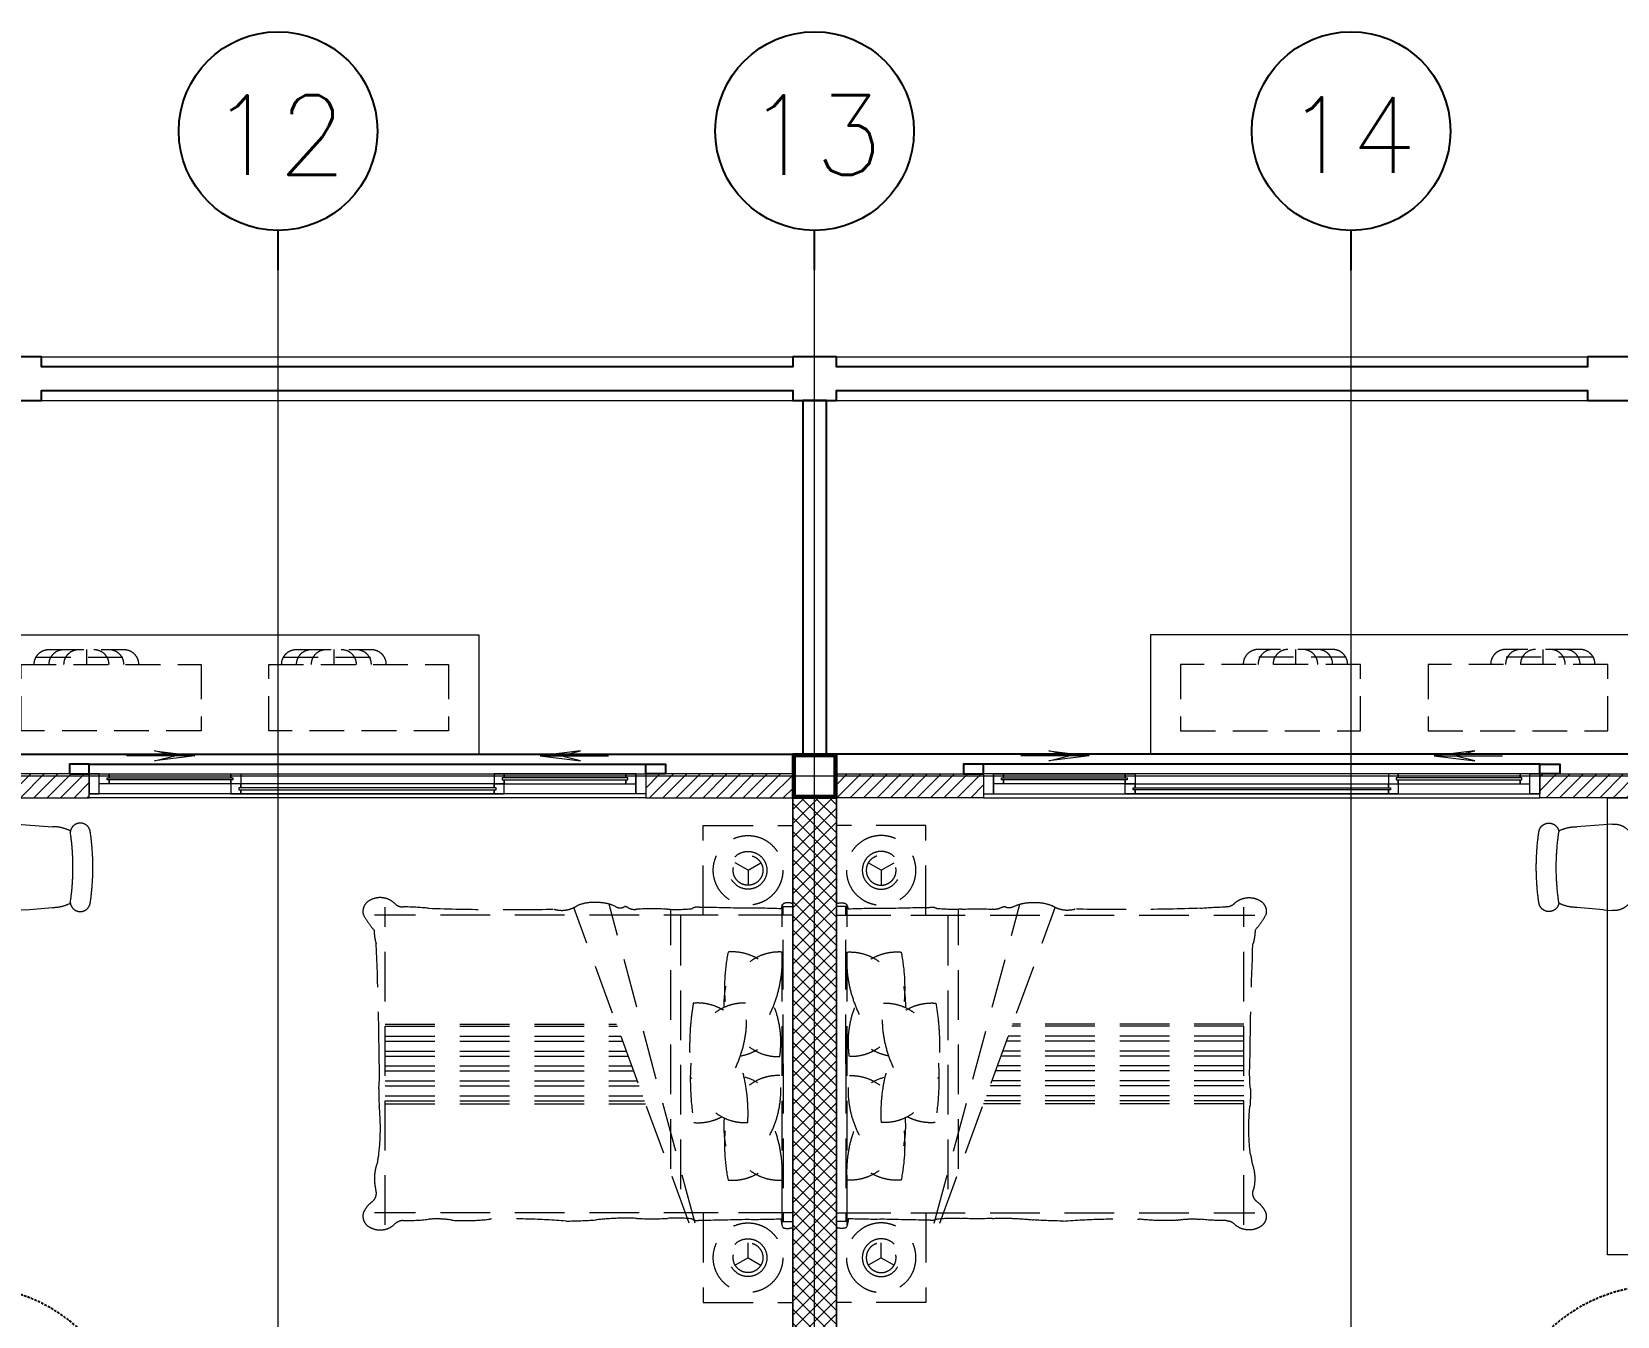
# Model space of a CAD drawing. Header units: millimetres. Extents: x 0 to 71617, y -15450 to 30894.
# Drawn here: x 48567 to 56546, y -776 to 5690 of the extents above; entities that cross this region are included whole.
import ezdxf
from ezdxf.enums import TextEntityAlignment as Align

# ---------------------------------------------------------------- set-up
doc = ezdxf.new("R2010")
doc.units = ezdxf.units.MM
doc.linetypes.add('CENTER2', pattern=[1.125, 0.75, -0.125, 0.125, -0.125])
doc.linetypes.add('HIDDEN', pattern=[0.375, 0.25, -0.125])
for name, color, linetype, lineweight in [('axis', 40, 'CENTER2', 5), ('Brick Wall Hatch', 254, 'Continuous', 5), ('DIM2', 4, 'Continuous', 5), ('DOOR', 4, 'Continuous', 5), ('Furniture', 36, 'Continuous', 5), ('Hatch', 8, 'Continuous', 5), ('LINE-DETAIL-SAKURA', 2, 'Continuous', 30), ('Sanitary', 141, 'Continuous', 5), ('Wall Brick', 5, 'Continuous', 15), ('Window', 133, 'Continuous', 5)]:
    doc.layers.add(name, color=color, linetype=linetype, lineweight=lineweight)
for name, color, linetype in [('COL', 5, 'Continuous'), ('DIM', 4, 'Continuous'), ('DIMS-BUBL-005', 5, 'Continuous'), ('DIMS-BUBL-008', 250, 'Continuous'), ('Wall', 7, 'Continuous')]:
    doc.layers.add(name, color=color, linetype=linetype)
doc.styles.add('SIMPLEX', font='simplex.shx')
pattern_1 = [(45, (-747547.1, -513433.095), (-33.6759605, 33.6759605), [])]

# ---------------------------------------------------------------- blocks, each defined once
blk = doc.blocks.new('FENCE-1ST')
at = {"layer": 'Hatch', "linetype": 'HIDDEN', "elevation": -7.9}
for points in [[(30110, 16009), (33890, 16009), (33890, 15959.6), (30110, 15959.6)], [(34110, 16009), (37890, 16009), (37890, 15959.6), (34110, 15959.6)], [(33890, 15789), (30110, 15789), (30110, 15839.6), (33890, 15839.6)], [(37890, 15789), (34110, 15789), (34110, 15839.6), (37890, 15839.6)]]:
    blk.add_lwpolyline(points, close=True, dxfattribs=at)
at = {"layer": 'Wall', "elevation": -7.9}
for points in [[(22110, 15839.6), (25890, 15839.6), (25890, 15789.6), (26110, 15789.6), (26110, 15839.6), (29890, 15839.6), (29890, 15789.6), (30110, 15789.6), (30110, 15839.6), (33890, 15839.6), (33890, 15789.6), (34110, 15789.6), (34110, 15839.6), (37890, 15839.6), (37890, 15789.6), (38110, 15789.6)], [(38110, 16009.6), (37890, 16009.6), (37890, 15959.6), (34110, 15959.6), (34110, 16009.6), (33890, 16009.6), (33890, 15959.6), (30110, 15959.6), (30110, 16009.6), (29890, 16009.6), (29890, 15959.6), (26110, 15959.6), (26110, 16009.6), (25890, 16009.6), (25890, 15959.6), (22110, 15959.6)]]:
    blk.add_lwpolyline(points, dxfattribs=at)
blk.add_lwpolyline([(34060, 15789.6), (33940, 15789.6), (33940, 14010), (34060, 14010)], close=True, dxfattribs=at)
at = {"layer": 'Wall Brick', "elevation": -7.9}
blk.add_lwpolyline([(33940, 15789.6), (34060, 15789.6), (34060, 14010), (33940, 14010)], close=True, dxfattribs=at)
blk = doc.blocks.new('AC')
at = {"layer": 'Sanitary', "linetype": 'HIDDEN', "ltscale": 700}
for p, q in [((765, 410), (390, 410)), ((577.5, 410), (577.5, 335)), ((831, 370.7), (324, 370.7))]:
    blk.add_line(p, q, dxfattribs=at)
blk.add_lwpolyline([(0, 335), (0, 0), (905, 0), (905, 335), (0, 335)], dxfattribs=at)
for centre, start, end in [((390, 335), 90, 180), ((465, 335), 90, 180), ((540, 335), 90, 180), ((615, 335), 0, 90), ((690, 335), 0, 90), ((765, 335), 0, 90)]:
    blk.add_arc(centre, 75, start, end, dxfattribs=at)
blk = doc.blocks.new('Col-1')
at = {"layer": 'COL'}
for points in [[(-10, -10), (210, -10), (210, 210), (-10, 210)], [(0, 0), (200, 0), (200, 200), (0, 200)]]:
    blk.add_lwpolyline(points, close=True, dxfattribs=at)
blk = doc.blocks.new('COL-1ST')
at = {"layer": 'COL', "xscale": -1}
blk.add_blockref('Col-1', (32100, 8700), dxfattribs=at)
at = {"layer": 'COL'}
blk.add_blockref('Col-1', (31900, 8700), dxfattribs=at)
blk = doc.blocks.new('AW3')
at = {"layer": 'Wall'}
for points in [[(-100, 120), (0, 120), (0, 170), (-100, 170)], [(2900, 120), (2800, 120), (2800, 170), (2900, 170)]]:
    blk.add_lwpolyline(points, close=True, dxfattribs=at)
blk.add_lwpolyline([(2800, 170), (0, 170)], dxfattribs=at)
at = {"layer": 'Wall Brick'}
blk.add_lwpolyline([(0, 0), (2800, 0), (2800, 120), (0, 120)], close=True, dxfattribs=at)
at = {"layer": 'Window', "color": 8, "elevation": -7.9}
for points in [[(531.2, 211.7), (328.1, 186.7), (429.6, 211.7), (328.1, 236.7), (531.2, 211.7), (187.4, 211.7)], [(2268.8, 211.7), (2471.9, 186.7), (2370.4, 211.7), (2471.9, 236.7), (2268.8, 211.7), (2612.6, 211.7)]]:
    blk.add_lwpolyline(points, dxfattribs=at)
at = {"layer": 'Window'}
for points in [[(50, 20), (50, 120), (0, 120), (0, 20), (50, 20)], [(100, 100), (100, 120), (712.5, 120), (712.5, 100)], [(712.5, 90), (712.5, 70), (100, 70), (100, 90)], [(712.5, 100), (712.5, 120), (762.5, 120), (762.5, 70), (712.5, 70), (712.5, 90)], [(2087.5, 100), (2087.5, 120), (2037.5, 120), (2037.5, 70), (2087.5, 70), (2087.5, 90)], [(2700, 100), (2700, 120), (2087.5, 120), (2087.5, 100)], [(2087.5, 90), (2087.5, 70), (2700, 70), (2700, 90)], [(762.5, 50), (762.5, 70), (2037.5, 70), (2037.5, 50)], [(2037.5, 40), (2037.5, 20), (762.5, 20), (762.5, 40)], [(2037.5, 50), (2037.5, 70), (2087.5, 70), (2087.5, 20), (2037.5, 20), (2037.5, 40)]]:
    blk.add_lwpolyline(points, dxfattribs=at)
at = {"layer": 'Window', "elevation": 0}
for points in [[(100, 90), (100, 70), (50, 70), (50, 120), (100, 120), (100, 100)], [(2700, 90), (2700, 70), (2750, 70), (2750, 120), (2700, 120), (2700, 100)], [(762.5, 40), (762.5, 20), (712.5, 20), (712.5, 70), (762.5, 70), (762.5, 50)]]:
    blk.add_lwpolyline(points, dxfattribs=at)
at = {"layer": 'Window'}
for points in [[(50, 20), (2800, 20), (2800, 120), (50, 120)], [(722.5, 90), (90, 90), (90, 100), (722.5, 100)], [(2077.5, 90), (2710, 90), (2710, 100), (2077.5, 100)], [(2800, 120), (2800, 20), (2750, 20), (2750, 120)], [(2047.5, 40), (752.5, 40), (752.5, 50), (2047.5, 50)]]:
    blk.add_lwpolyline(points, close=True, dxfattribs=at)
blk = doc.blocks.new('WD2')
at = {"layer": 'DOOR', "lineweight": 30, "ltscale": 50}
for points in [[(35, 120), (-50, 120, -0.414201), (-42, 128), (-42, 130), (27, 130), (27, 128, -0.414176)], [(831, 98), (795, 98, 0.155754), (651, 86), (651, 74), (801, 74), (801, 48), (825, 48), (825, 74), (831, 74)], [(950, 120), (865, 120, -0.414201), (873, 128), (873, 130), (942, 130), (942, 128, -0.414176)], [(27, 0), (-50, 0, 0.414201), (-42, -8), (-42, -10), (27, -10)], [(34.7, -2.1, 0.066611), (35, 0), (27, 0), (27, 0), (27, 0), (27, -8, 0.040249), (28.3, -7.9, -0.293982)], [(831, -62), (795, -62, -0.155754), (651, -50), (651, -38), (801, -38), (801, -12), (825, -12), (825, -38), (831, -38)], [(950, 0), (865, 0, 0.414201), (873, -8), (873, -10), (942, -10), (942, -8, 0.414176)]]:
    blk.add_lwpolyline(points, format="xyb", close=True, dxfattribs=at)
for points in [[(35, 0), (0, 0), (0, 120), (50, 120), (50, 38), (35, 38), (35, 0)], [(865, 0), (900, 0), (900, 120), (850, 120), (850, 38), (865, 38), (865, 0)], [(200, 36), (200, 36), (37, 36), (37, 0), (42, 0), (200, 0)], [(680, 36), (220, 36)], [(220, 2), (220, 0), (680, 0)], [(700, 0), (863, 0), (863, 36), (801, 36), (700, 36)], [(783, 36), (783, 38), (795, 46), (795, 48), (831, 48), (831, 46), (843, 38), (843, 36), (783, 36)], [(220, 0), (680, 0)], [(783, 0), (783, -2), (795, -10), (795, -12), (831, -12), (831, -10), (843, -2), (843, 0), (783, 0)]]:
    blk.add_lwpolyline(points, dxfattribs=at)
for points in [[(783, 36), (843, 36), (843, 38), (783, 38)], [(795, 46), (831, 46), (831, 48), (795, 48)], [(82, -102), (46, -102), (46, -2), (82, -2)], [(783, 0), (843, 0), (843, -2), (783, -2)], [(795, -10), (831, -10), (831, -12), (795, -12)], [(82, -728), (82, -102), (46, -102), (46, -728)], [(76.8, -728), (76.8, -102), (51.2, -102), (51.2, -728)], [(82, -728), (46, -728), (46, -828), (82, -828)]]:
    blk.add_lwpolyline(points, close=True, dxfattribs=at)
blk.add_circle((36, -10), 8, dxfattribs=at)
for centre, start, end in [((210, 40.7), 205.26571, 334.73429), ((210, -4.7), 25.26571, 154.73429), ((690, 40.7), 205.26571, 334.73429), ((690, -4.7), 25.26571, 154.73429)]:
    blk.add_arc(centre, 11, start, end, dxfattribs=at)
at = {"layer": 'DOOR', "linetype": 'HIDDEN', "lineweight": -2, "ltscale": 50}
blk.add_arc((37, 0), 826, 270.6243, 0, dxfattribs=at)
blk = doc.blocks.new('2D WALL-1ST')
at = {"layer": 'Brick Wall Hatch'}
h = blk.add_hatch(dxfattribs=at)
h.set_pattern_fill('LINE', color=256, scale=15, angle=45, style=0)
h.set_pattern_definition(pattern_1)
h.paths.add_polyline_path([(24566.2, 8690), (24566.2, 8810), (24000, 8810), (24000, 8690)])
h.paths.add_polyline_path([(26390, 8690), (26166.2, 8690), (26166.2, 8810), (26390, 8810)])
h.paths.add_polyline_path([(27400, 5290), (27700, 5290), (27700, 5410), (27610, 5410), (27610, 8690), (28350, 8690), (28350, 8810), (26610, 8810), (26610, 8690), (27490, 8690), (27490, 5410), (27400, 5410)])
h.paths.add_polyline_path([(31150, 8690), (31890, 8690), (31890, 8810), (31150, 8810)])
h.paths.add_polyline_path([(24110, 5410), (26500, 5410), (26500, 5290), (24110, 5290)])
h.paths.add_polyline_path([(28690, 5200), (28830, 5200), (28830, 5270), (29190, 5270), (29190, 5410), (28600, 5410), (28600, 5290), (28690, 5290)])
h.paths.add_polyline_path([(31890, 5410), (29410, 5410), (29410, 5270), (31890, 5270), (31890, 5290)])
h.paths.add_polyline_path([(29190, 2290), (29190, 2430), (28830, 2430), (28830, 3730), (30880, 3730), (30880, 3870), (28830, 3870), (28830, 4400), (28690, 4400), (28690, 2410), (28451.7, 2410), (28451.7, 2290)])
h.paths.add_polyline_path([(31930, 3540), (30880, 3540), (30880, 4060), (31930, 4060)])
h.paths.add_polyline_path([(31930, 3920), (31930, 3680), (31020, 3680), (31020, 3920)], flags=17)
h.paths.add_polyline_path([(29410, 2190), (29950, 2190), (29950, 2330), (29410, 2330)])
h.paths.add_polyline_path([(30750, 2190), (32000, 2190), (32000, 2330), (30750, 2330)])
h.paths.add_polyline_path([(24110, 2290), (27551.7, 2290), (27551.7, 2410), (24110, 2410)])
h = blk.add_hatch(dxfattribs=at)
h.set_pattern_fill('LINE', color=256, scale=15, angle=45, style=0)
h.set_pattern_definition(pattern_1)
h.paths.add_polyline_path([(39430, 8690), (39430, 8810), (40000, 8810), (40000, 8690)])
h.paths.add_polyline_path([(37610, 8690), (37830, 8690), (37830, 8810), (37610, 8810)])
h.paths.add_polyline_path([(36600, 5290), (36300, 5290), (36300, 5410), (36390, 5410), (36390, 8690), (35650, 8690), (35650, 8810), (37390, 8810), (37390, 8690), (36510, 8690), (36510, 5410), (36600, 5410)])
h.paths.add_polyline_path([(32850, 8690), (32110, 8690), (32110, 8810), (32850, 8810)])
h.paths.add_polyline_path([(39890, 5410), (37500, 5410), (37500, 5290), (39890, 5290)])
h.paths.add_polyline_path([(35310, 5200), (35170, 5200), (35170, 5270), (34810, 5270), (34810, 5410), (35400, 5410), (35400, 5290), (35310, 5290)])
h.paths.add_polyline_path([(32110, 5410), (34590, 5410), (34590, 5270), (32110, 5270), (32110, 5290)])
h.paths.add_polyline_path([(34810, 2290), (34810, 2430), (35170, 2430), (35170, 3730), (33120, 3730), (33120, 3870), (35170, 3870), (35170, 4400), (35310, 4400), (35310, 2410), (35548.3, 2410), (35548.3, 2290)])
h.paths.add_polyline_path([(32070, 3540), (33120, 3540), (33120, 4060), (32070, 4060)])
h.paths.add_polyline_path([(32070, 3920), (32070, 3680), (32980, 3680), (32980, 3920)], flags=17)
h.paths.add_polyline_path([(34590, 2190), (34050, 2190), (34050, 2330), (34590, 2330)])
h.paths.add_polyline_path([(33250, 2190), (32000, 2190), (32000, 2330), (33250, 2330)])
h.paths.add_polyline_path([(39890, 2290), (36448.3, 2290), (36448.3, 2410), (39890, 2410)])
at = {"layer": 'Hatch'}
h = blk.add_hatch(dxfattribs=at)
h.set_pattern_fill('NET', color=256, scale=400, angle=135, style=0)
h.set_pattern_definition([(135, (-86110, -5210), (-35.35534, -35.35534), []), (225, (-86110, -5210), (35.35534, -35.35534), [])])
h.paths.add_polyline_path([(32110, 8690), (31890, 8690), (31890, 5410), (32110, 5410)])
at = {"layer": 'Wall'}
for points in [[(24110, 8910), (31890, 8910)], [(39650, 8910), (32110, 8910)]]:
    blk.add_lwpolyline(points, dxfattribs=at)
at = {"layer": 'Wall Brick'}
for points in [[(26610, 8910), (26610, 9510), (30310, 9510), (30310, 8910)], [(37390, 8910), (37390, 9510), (33690, 9510), (33690, 8910)]]:
    blk.add_lwpolyline(points, dxfattribs=at)
for points in [[(27400, 5290), (27700, 5290), (27700, 5410), (27610, 5410), (27610, 8690), (28350, 8690), (28350, 8810), (26610, 8810), (26610, 8690), (27490, 8690), (27490, 5410), (27400, 5410)], [(31150, 8690), (31890, 8690), (31890, 8810), (31150, 8810)], [(32850, 8690), (32110, 8690), (32110, 8810), (32850, 8810)], [(36600, 5290), (36300, 5290), (36300, 5410), (36390, 5410), (36390, 8690), (35650, 8690), (35650, 8810), (37390, 8810), (37390, 8690), (36510, 8690), (36510, 5410), (36600, 5410)], [(32110, 8690), (31890, 8690), (31890, 5410), (32110, 5410)], [(31890, 8690), (32110, 8690), (32110, 5410), (31890, 5410)]]:
    blk.add_lwpolyline(points, close=True, dxfattribs=at)
at = {"layer": 'DIM', "xscale": -1, "rotation": 180}
blk.add_blockref('WD2', (27700, 5410), dxfattribs=at)
at = {"layer": 'DIM', "rotation": 180}
blk.add_blockref('WD2', (36300, 5410), dxfattribs=at)
at = {"layer": 'Wall Brick', "xscale": -1}
blk.add_blockref('AW3', (31150, 8690), dxfattribs=at)
at = {"layer": 'Wall Brick'}
blk.add_blockref('AW3', (32850, 8690), dxfattribs=at)
blk = doc.blocks.new('12D')
at = {"layer": 'Furniture', "linetype": 'HIDDEN'}
for p, q in [((-0.225, 0.975, 0), (-0.29, 1.0125, 0)), ((-0.225, 0.975, 0), (-0.16, 1.0125, 0)), ((-0.225, 0.975, 0), (-0.225, 0.9, 0)), ((-0.4918, -0.8011), (-0.9235, 0.8048)), ((-0.0534, -0.81), (-0.0534, 0.8023)), ((-0.0234, 0.75), (-2.1051, 0.75)), ((-2.0504, -0.81), (-2.0504, 0.789)), ((-0.5208, -0.8007), (-1.1011, 0.7878)), ((-0.6138, -0.5272), (-0.6138, 0.7785)), ((-0.563, -0.6296), (-0.563, 0.752)), ((-2.0504, 0.19, 0), (-0.8827, 0.19, 0)), ((-2.0504, 0.14, 0), (-0.8645, 0.14, 0)), ((-2.0504, 0.115, 0), (-0.8553, 0.115, 0)), ((-2.0504, 0.065, 0), (-0.8371, 0.065, 0)), ((-2.0504, 0.04, 0), (-0.8279, 0.04, 0)), ((-2.0504, -0.01, 0), (-0.8097, -0.01, 0)), ((-2.0504, -0.035, 0), (-0.8005, -0.035, 0)), ((-2.0504, -0.085, 0), (-0.7823, -0.085, 0)), ((-2.0504, -0.11, 0), (-0.7731, -0.11, 0)), ((-2.0504, -0.16, 0), (-0.7549, -0.16, 0)), ((-2.0504, -0.185, 0), (-0.7457, -0.185, 0)), ((-0.0234, -0.75), (-2.1051, -0.75)), ((-0.225, -0.975, 0), (-0.225, -0.9, 0)), ((-0.225, -0.975, 0), (-0.29, -1.0125, 0)), ((-0.225, -0.975, 0), (-0.16, -1.0125, 0))]:
    blk.add_line(p, q, dxfattribs=at)
at = {"layer": 'Furniture', "linetype": 'HIDDEN', "elevation": 0}
for points in [[(-0.45, 0.75), (-0.45, 1.2), (0, 1.2), (0, 0.75)], [(-0.45, -0.75), (-0.45, -1.2), (0, -1.2), (0, -0.75)]]:
    blk.add_lwpolyline(points, close=True, dxfattribs=at)
at = {"layer": 'Furniture', "linetype": 'HIDDEN'}
for points in [[(-2.1067, 0.6738, -0.059671), (-2.1604, 0.7503, -0.37589), (-2.1271, 0.8245, -0.329446), (-2.0023, 0.8075, 0.211134), (-1.9613, 0.7906, -0.026504), (-1.8327, 0.7839, 0.012553), (-1.2018, 0.7792, 0.224147), (-1.0857, 0.7967, -0.12481), (-0.9858, 0.8122, -0.129887), (-0.8898, 0.7915, 0.290552), (-0.846, 0.7926, -0.141011), (-0.8294, 0.787, 0.180615), (-0.7851, 0.7793, -0.025508), (-0.6309, 0.7793, 0.038458), (-0.5072, 0.7818, -0.214987), (-0.4701, 0.7885, -0.00267), (-0.2416, 0.7837, -0.015571), (-0.0586, 0.7812, -0.098699), (-0.0477, 0.8068, -0.222522), (0, 0.8068), (0, -0.8229, -0.171621), (-0.0496, -0.824, -0.102495), (-0.0586, -0.7791, -0.015571), (-0.2416, -0.7816, -0.00267), (-0.4701, -0.7864, -0.214987), (-0.5072, -0.7797, 0.038458), (-0.6309, -0.7772, -0.025508), (-0.7851, -0.7772, 0.039412), (-0.9911, -0.7849, -0.016498), (-1.1411, -0.7905, 0.026482), (-1.5259, -0.7811, -0.045388), (-1.7145, -0.7864, 0.066965), (-1.8327, -0.7818, -0.026504), (-1.9613, -0.7885, 0.211134), (-2.0023, -0.8054, -0.329446), (-2.1271, -0.8224, -0.37589), (-2.1604, -0.7482, -0.123892), (-2.119, -0.6948, 0.342539), (-2.0986, -0.6323)], [(-2.0986, -0.6323, -0.152354), (-2.0902, -0.4956, -0.053528), (-2.0833, -0.4551, 0.055897), (-2.0809, -0.213, -0.026973), (-2.083, -0.1254, 0.036947), (-2.081, 0.0124, 0.008361), (-2.0961, 0.6041, -0.075106), (-2.1067, 0.6738)]]:
    blk.add_lwpolyline(points, format="xyb", dxfattribs=at)
for points in [[(-0.0477, 0), (-0.0477, 0.7936), (0, 0.7936), (0, 0)], [(-2.0504, 0.2), (-0.8864, 0.2)], [(-0.0477, 0), (-0.0477, -0.7936), (0, -0.7936), (0, 0)], [(-2.0504, -0.2), (-0.7402, -0.2)]]:
    blk.add_lwpolyline(points, dxfattribs=at)
for centre, radius in [((-0.225, 0.975, 0), 0.175), ((-0.225, 0.975, 0), 0.095), ((-0.225, 0.975, 0), 0.075), ((-0.225, -0.975, 0), 0.175), ((-0.225, -0.975, 0), 0.095), ((-0.225, -0.975, 0), 0.075)]:
    blk.add_circle(centre, radius, dxfattribs=at)
for centre, radius, start, end in [((0.5675, 0.3823), 0.9109, 168.52519, 184.24335), ((-0.3043, 0.3105), 0.2539, 58.94952, 94.7183), ((-0.0676, 0.316), 0.2479, 86.88607, 126.56279), ((-0.6758, 0.5223), 0.623, 334.065, 3.79855), ((0.133, 0.2989), 0.4798, 168.76055, 181.75388), ((-0.5516, 0.1102), 0.4917, 351.47271, 27.53799), ((0.8315, 0.0837), 1.3505, 170.51746, 186.69328), ((-0.4796, 0.0532), 0.2539, 58.94952, 94.71831), ((-0.2452, 0.0654), 0.2412, 88.13864, 127.09721), ((-0.8046, 0.2276), 0.5727, 334.51329, 7.91348), ((-0.0731, 0.2783), 0.2412, 232.90279, 271.86136), ((0.7951, -0.0771), 1.3106, 176.46128, 189.56174), ((-1.0509, -0.2469), 0.826, 356.67503, 22.47929), ((-0.3075, 0.2905), 0.2539, 280.98969, 301.05048), ((-0.3075, -0.3116), 0.2539, 58.94952, 74.59403), ((-0.0731, -0.2993), 0.2412, 88.13864, 127.09721), ((-0.5516, -0.1312), 0.4917, 332.46201, 8.52729), ((-0.4764, -0.0418), 0.2539, 265.2817, 298.0889), ((-0.2397, -0.0472), 0.2479, 233.43721, 273.11393), ((0.2128, -0.3124), 0.5596, 175.8162, 190.40516), ((-0.6758, -0.5433), 0.623, 356.20145, 25.935), ((0.5675, -0.4034), 0.9109, 175.75665, 191.47481), ((-0.3043, -0.3316), 0.2539, 265.2817, 301.05048), ((-0.0676, -0.337), 0.2479, 233.43721, 273.11393)]:
    blk.add_arc(centre, radius, start, end, dxfattribs=at)
blk = doc.blocks.new('A$C53EF435A')
at = {"layer": 'Furniture', "linetype": 'HIDDEN', "ltscale": 500}
for p, q in [((-0.2144, 0.1697), (-0.2046, 0.3048)), ((0.2137, 0.1697), (0.2017, 0.3048))]:
    blk.add_line(p, q, dxfattribs=at)
blk.add_lwpolyline([(0.2137, 0.1697), (0.2175, 0.1269, -0.358502), (0.1445, 0.0204, -0.141508), (-0.1445, 0.0204, -0.358502), (-0.2175, 0.1269), (-0.2144, 0.1697)], format="xyb", dxfattribs=at)
for centre, radius, start, end in [((-0.1718, 0.4445), 0.0508, 98.45547, 261.54453), ((0, -0.7112), 1.2192, 81.54453, 98.45547), ((0.1718, 0.4445), 0.0508, 278.45547, 81.54453), ((0, -0.8117), 1.2192, 81.54453, 98.45547), ((-0.0014, 0.3048), 0.2032, 153.61801, 180), ((-0.0014, 0.3048), 0.2032, 0, 26.21221)]:
    blk.add_arc(centre, radius, start, end, dxfattribs=at)
blk = doc.blocks.new('FURNITURE-1ST')
at = {"layer": 'Furniture', "linetype": 'HIDDEN', "elevation": 0.1}
blk.add_lwpolyline([(35990, 8690), (36390, 8690), (36390, 6390), (35990, 6390)], close=True, dxfattribs=at)
at = {"layer": 'Furniture', "ltscale": 500, "xscale": 1000, "yscale": 1000, "zscale": 1000, "rotation": 270}
blk.add_blockref('A$C53EF435A', (27860, 8340, 0.1), dxfattribs=at)
at = {"layer": 'Furniture', "ltscale": 500, "yscale": 1000, "zscale": 1000}
for p, xscale in [((31890, 7350, 0.1), 1000), ((32110, 7350, 0.1), -1000)]:
    blk.add_blockref('12D', p, dxfattribs=dict(at, xscale=xscale))
at = {"layer": 'Furniture', "xscale": -1000, "yscale": 1000, "zscale": 1000, "rotation": 90}
blk.add_blockref('A$C53EF435A', (36140, 8340, 0.1), dxfattribs=at)
blk = doc.blocks.new('BUBBLE-V4')
at = {"layer": 'DIMS-BUBL-008'}
blk.add_line((0, -0.68), (0, -0.48), dxfattribs=at)
blk.add_circle((0, 0.02), 0.5, dxfattribs=at)
at = {"layer": 'DIMS-BUBL-005', "style": 'SIMPLEX'}
blk.add_attdef('-', text='', height=0.38, dxfattribs=at).set_placement((0, 0), align=Align.MIDDLE)
blk = doc.blocks.new('GRIDLINE-GF')
at = {"layer": 'axis'}
for p, q in [((26600, -6362.2, -0.1), (26600, 12546.8)), ((29300, -6362.2, -0.1), (29300, 12546.8)), ((32000, -6362.2, -0.1), (32000, 12546.8)), ((48410, 10000), (-4020, 10000))]:
    blk.add_line(p, q, dxfattribs=at)
at = {"layer": 'DIMS-BUBL-008'}
ref = blk.add_blockref('BUBBLE-V4', (26600, 13226.8), dxfattribs=dict(at, xscale=1000, yscale=1000, zscale=1000))
ref.add_attrib('-', '12', dxfattribs={"layer": 'DIMS-BUBL-005', "height": 400, "style": 'SIMPLEX'}).set_placement((26600, 13226.8), align=Align.MIDDLE)
ref = blk.add_blockref('BUBBLE-V4', (29300, 13226.8), dxfattribs=dict(at, xscale=1000, yscale=1000, zscale=1000))
ref.add_attrib('-', '13', dxfattribs={"layer": 'DIMS-BUBL-005', "height": 400, "style": 'SIMPLEX'}).set_placement((29300, 13226.8), align=Align.MIDDLE)
at = {"layer": 'DIMS-BUBL-008', "xscale": 1000, "yscale": 1000, "zscale": 1000}
blk.add_blockref('BUBBLE-V4', (32000, 13226.8), dxfattribs=at).add_auto_attribs({'-': '14'})

msp = doc.modelspace()

# ---------------------------------------------------------------- block references
at = {"layer": 'Defpoints', "color": 6}
msp.add_blockref('COL-1ST', (20506.5, -6856.1, 7.9), dxfattribs=at)
at = {"layer": 'DIM2'}
msp.add_blockref('GRIDLINE-GF', (23206.5, -8056.5, 7.9), dxfattribs=at)
at = {"layer": 'Furniture', "linetype": 'HIDDEN'}
msp.add_blockref('FURNITURE-1ST', (20506.5, -6856.1, 7.8), dxfattribs=at)
at = {"layer": 'LINE-DETAIL-SAKURA'}
msp.add_blockref('FENCE-1ST', (18506.5, -11956.1, 15.9), dxfattribs=at)
at = {"layer": 'Sanitary', "xscale": -1}
for p in [(49419, 2170.7, 7.9), (50664.4, 2170.7, 7.9)]:
    msp.add_blockref('AC', p, dxfattribs=at)
at = {"layer": 'Sanitary'}
for p in [(54348.7, 2170.7, 7.9), (55594, 2170.7, 7.9)]:
    msp.add_blockref('AC', p, dxfattribs=at)
at = {"layer": 'Wall Brick'}
msp.add_blockref('2D WALL-1ST', (20506.5, -6856.1, 7.9), dxfattribs=at)

doc.saveas('drawing.dxf')
